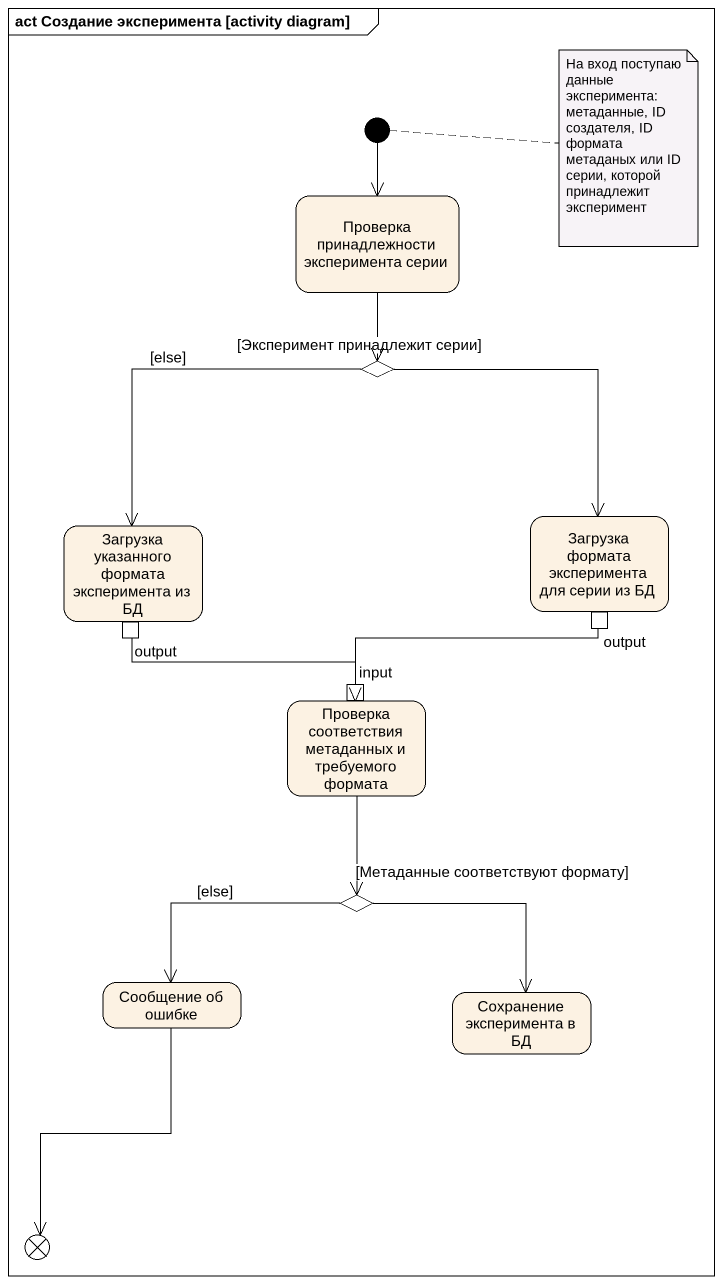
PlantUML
@startuml
mainframe act Создание эксперимента [activity diagram]
hide empty description
state initial1 <<start>>
state "Проверка принадлежности эксперимента серии" as Проверка_принадлежности
state choice1 <<choice>>
state "Загрузка формата эксперимента для серии из БД" as Загрузка_формата {
  state "output" as output_2 <<outputPin>>
}
state "Загрузка указанного формата эксперимента из БД" as Загрузка_указанного_формата {
  state output <<outputPin>>
}
state "Проверка соответствия метаданных и требуемого формата" as Проверка_соответствия {
  state input <<inputPin>>
}
state choice2 <<choice>>
state "Сообщение об ошибке" as Сообщение_об_ошибке
state "Сохранение эксперимента в БД" as Сохранение_эксперимента_в_БД
state flowfinal1 <<end>>
initial1 --> Проверка_принадлежности
Проверка_принадлежности --> choice1
choice1 --> Загрузка_формата : [Эксперимент принадлежит серии]
choice1 --> Загрузка_указанного_формата : [else]
Загрузка_формата --> Проверка_соответствия
Загрузка_указанного_формата --> Проверка_соответствия
Проверка_соответствия --> choice2
choice2 -left-> Сообщение_об_ошибке : [else]
choice2 --> Сохранение_эксперимента_в_БД : [Метаданные соответствуют формату]
Сообщение_об_ошибке --> flowfinal1
note right of initial1 : На вход поступаю данные эксперимента: метаданные, ID создателя, ID формата метаданых или ID серии, которой принадлежит эксперимент
@enduml
